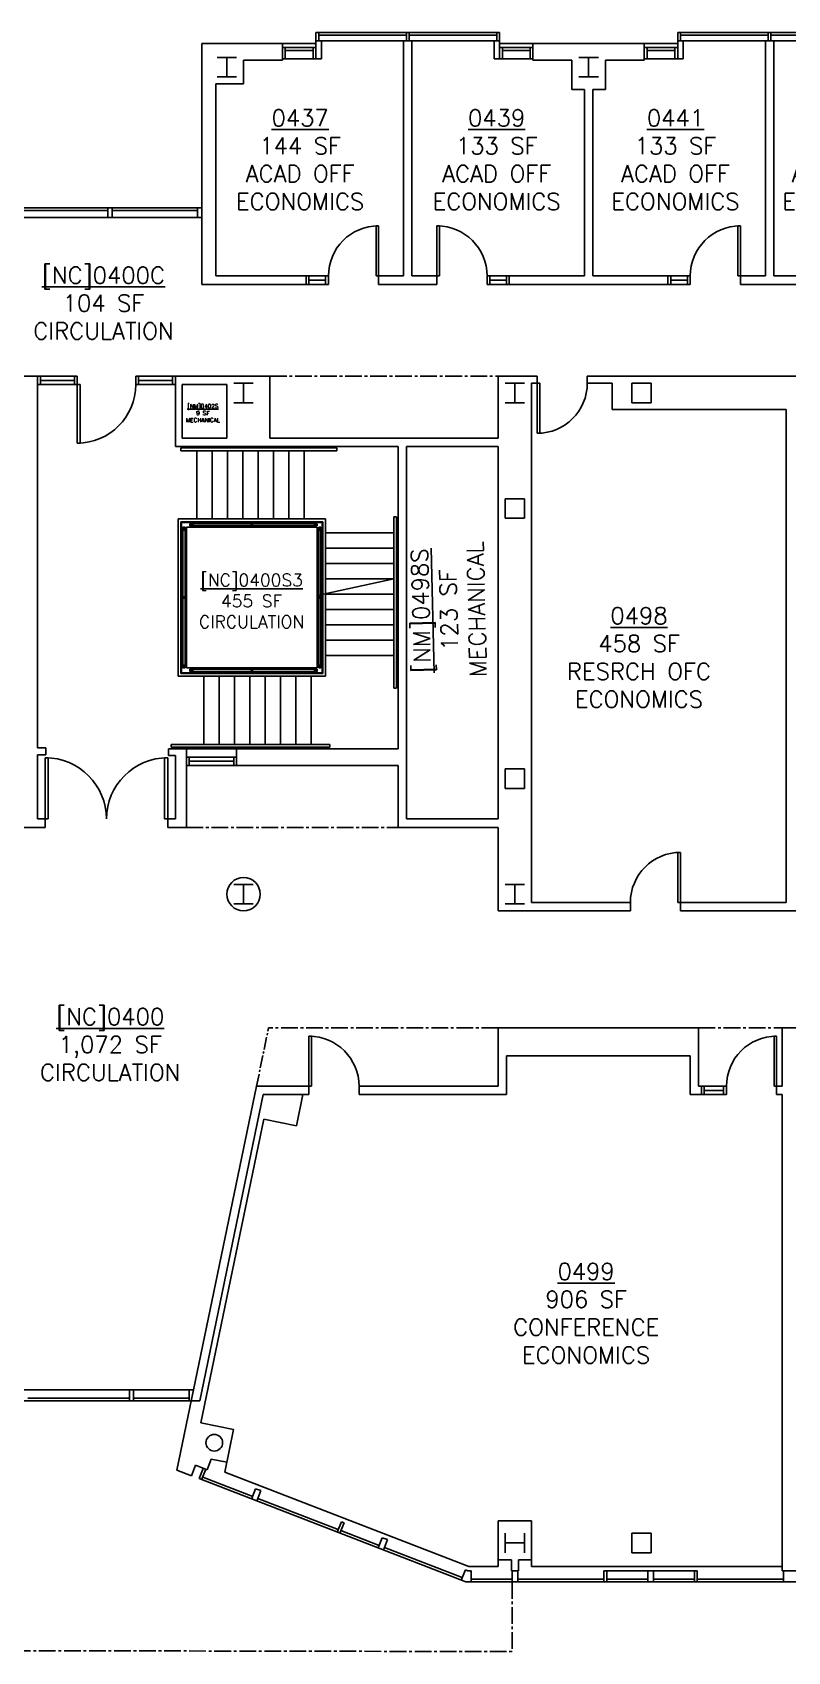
# Model space of a CAD drawing. Header units: inches. Extents: x 718 to 6834, y 507 to 5094.
# Drawn here: x 3297 to 3840, y 2278 to 3441 of the extents above; entities that cross this region are included whole.
import ezdxf

# ---------------------------------------------------------------- set-up
doc = ezdxf.new("R2010")
doc.units = ezdxf.units.IN
doc.header["$LTSCALE"] = 48
doc.header["$MEASUREMENT"] = 0
doc.linetypes.add('CENTER2', pattern=[1.125, 0.75, -0.125, 0.125, -0.125])
for name, color, linetype in [('A-AREA-IDEN-UCSC', 7, 'Continuous'), ('a-clng', 20, 'Continuous'), ('a-cols', 1, 'Continuous'), ('a-door', 3, 'Continuous'), ('a-flor-hral', 4, 'Continuous'), ('a-flor-strs', 9, 'Continuous'), ('a-glaz', 5, 'Continuous'), ('a-wall', 7, 'Continuous')]:
    doc.layers.add(name, color=color, linetype=linetype)
doc.styles.get("Standard").update_dxf_attribs({"font": 'romans.shx'})

msp = doc.modelspace()

# ---------------------------------------------------------------- linework, layer by layer
at = {"layer": 'a-clng', "linetype": 'CENTER2', "ltscale": 0.333333}
for p, q in [((3467.8, 3193.7), (3631.8, 3193.7)), ((3407.8, 2869.7), (3559.8, 2869.7)), ((3631.8, 2725.7), (3466.8, 2725.7)), ((3775.8, 2725.7), (3835.8, 2725.7)), ((3641.8, 2327.7), (3641.8, 2277.7)), ((3085.8, 2278.7), (3641.8, 2277.7))]:
    msp.add_line(p, q, dxfattribs=at)
at = {"layer": 'a-clng', "linetype": 'CENTER2', "ltscale": 0.25}
msp.add_line((3458.1, 2683.7), (3466.8, 2725.7), dxfattribs=at)
at = {"layer": 'a-cols'}
for p, q in [((3429.8, 3422.7), (3443.8, 3422.7)), ((3436.8, 3408.7), (3436.8, 3422.7)), ((3689.8, 3422.7), (3703.8, 3422.7)), ((3696.8, 3408.7), (3696.8, 3422.7)), ((3429.8, 3408.7), (3443.8, 3408.7)), ((3689.8, 3408.7), (3703.8, 3408.7)), ((3441.8, 3188.7), (3455.8, 3188.7)), ((3448.8, 3174.7), (3448.8, 3188.7)), ((3636.8, 3188.7), (3650.8, 3188.7)), ((3643.8, 3174.7), (3643.8, 3188.7)), ((3727.8, 3188.7), (3741.8, 3188.7)), ((3727.8, 3174.7), (3727.8, 3188.7)), ((3741.8, 3188.7), (3741.8, 3174.7)), ((3441.8, 3174.7), (3455.8, 3174.7)), ((3636.8, 3174.7), (3650.8, 3174.7)), ((3741.8, 3174.7), (3727.8, 3174.7)), ((3636.8, 3105.7), (3650.8, 3105.7)), ((3636.8, 3091.7), (3636.8, 3105.7)), ((3650.8, 3105.7), (3650.8, 3091.7)), ((3650.8, 3091.7), (3636.8, 3091.7)), ((3636.8, 2911.7), (3650.8, 2911.7)), ((3636.8, 2897.7), (3636.8, 2911.7)), ((3650.8, 2911.7), (3650.8, 2897.7)), ((3650.8, 2897.7), (3636.8, 2897.7)), ((3441.8, 2828.7), (3455.8, 2828.7)), ((3448.8, 2814.7), (3448.8, 2828.7)), ((3636.8, 2828.7), (3650.8, 2828.7)), ((3643.8, 2814.7), (3643.8, 2828.7)), ((3441.8, 2814.7), (3455.8, 2814.7)), ((3636.8, 2814.7), (3650.8, 2814.7)), ((3636.8, 2362.7), (3636.8, 2348.7)), ((3650.8, 2362.7), (3650.8, 2348.7)), ((3727.8, 2362.7), (3741.8, 2362.7)), ((3727.8, 2348.7), (3727.8, 2362.7)), ((3741.8, 2362.7), (3741.8, 2348.7)), ((3636.8, 2355.7), (3650.8, 2355.7)), ((3741.8, 2348.7), (3727.8, 2348.7))]:
    msp.add_line(p, q, dxfattribs=at)
for centre, radius in [((3448.8, 2821.7), 12), ((3427.8, 2427.7), 6)]:
    msp.add_circle(centre, radius, dxfattribs=at)
at = {"layer": 'a-door'}
for p, q in [((3545.8, 3301.7), (3544, 3301.7)), ((3544, 3301.7), (3544, 3265.7)), ((3545.8, 3265.7), (3545.8, 3301.7)), ((3587.8, 3265.7), (3587.8, 3301.7)), ((3587.8, 3301.7), (3589.6, 3301.7)), ((3589.6, 3301.7), (3589.6, 3265.7)), ((3805.8, 3301.7), (3804, 3301.7)), ((3804, 3301.7), (3804, 3265.7)), ((3805.8, 3265.7), (3805.8, 3301.7)), ((3544, 3265.7), (3545.8, 3265.7)), ((3589.6, 3265.7), (3587.8, 3265.7)), ((3804, 3265.7), (3805.8, 3265.7)), ((3329.3, 3187.7), (3329.3, 3145.7)), ((3331.4, 3187.7), (3329.3, 3187.7)), ((3331.4, 3145.7), (3331.4, 3187.7)), ((3659.8, 3188.7), (3659.8, 3152.7)), ((3661.6, 3188.7), (3659.8, 3188.7)), ((3661.6, 3152.7), (3661.6, 3188.7)), ((3659.8, 3152.7), (3661.6, 3152.7)), ((3329.3, 3145.7), (3331.4, 3145.7)), ((3306.3, 2875.7), (3306.3, 2919.7)), ((3306.3, 2919.7), (3308.5, 2919.7)), ((3308.5, 2919.7), (3308.5, 2875.7)), ((3394.3, 2919.7), (3392.1, 2919.7)), ((3392.1, 2919.7), (3392.1, 2875.7)), ((3394.3, 2875.7), (3394.3, 2919.7)), ((3308.5, 2875.7), (3306.3, 2875.7)), ((3392.1, 2875.7), (3394.3, 2875.7)), ((3762.8, 2851.7), (3761, 2851.7)), ((3761, 2851.7), (3761, 2815.7)), ((3762.8, 2815.7), (3762.8, 2851.7)), ((3761, 2815.7), (3762.8, 2815.7)), ((3495.8, 2683.7), (3495.8, 2719.7)), ((3495.8, 2719.7), (3497.6, 2719.7)), ((3497.6, 2719.7), (3497.6, 2683.7)), ((3831.8, 2719.7), (3830, 2719.7)), ((3830, 2719.7), (3830, 2683.7)), ((3831.8, 2683.7), (3831.8, 2719.7)), ((3497.6, 2683.7), (3495.8, 2683.7)), ((3830, 2683.7), (3831.8, 2683.7))]:
    msp.add_line(p, q, dxfattribs=at)
for centre, radius, start, end in [((3545.8, 3265.7), 36, 90, 180), ((3587.8, 3265.7), 36, 0, 90), ((3805.8, 3265.7), 36, 90, 180), ((3329.3, 3187.7), 42, 270, 0), ((3659.8, 3188.7), 36, 270, 0), ((3306.3, 2875.7), 44, 0, 90), ((3394.3, 2875.7), 44, 90, 180), ((3762.8, 2815.7), 36, 90, 180), ((3495.8, 2683.7), 36, 0, 90), ((3831.8, 2683.7), 36, 90, 180)]:
    msp.add_arc(centre, radius, start, end, dxfattribs=at)
at = {"layer": 'a-flor-hral', "ltscale": 0.4}
for p, q in [((3515.8, 3142.2), (3403.8, 3142.2)), ((3403.8, 3142.2), (3403.8, 3140.2)), ((3515.8, 3140.2), (3403.8, 3140.2)), ((3515.8, 3142.2), (3515.8, 3140.2)), ((3507.8, 3091.2), (3401.8, 3091.2)), ((3505.8, 3089.2), (3403.8, 3089.2)), ((3404.8, 3083.2), (3404.8, 3084.2)), ((3406.8, 3085.2), (3406.8, 3084.2)), ((3406.8, 3084.2), (3406.8, 3085.2)), ((3406.8, 3035.2), (3406.8, 3083.2)), ((3407.3, 3084.2), (3407.3, 3083.2)), ((3502.3, 3084.2), (3502.3, 3083.2)), ((3502.8, 3085.2), (3502.8, 3084.2)), ((3502.8, 3084.2), (3502.8, 3085.2)), ((3502.8, 3035.2), (3502.8, 3083.2)), ((3504.8, 3083.2), (3504.8, 3084.2)), ((3558.8, 3092.7), (3556.8, 3092.7)), ((3406.8, 2986.2), (3406.8, 3034.2)), ((3502.8, 2986.2), (3502.8, 3034.2)), ((3404.8, 2986.2), (3404.8, 2985.2)), ((3406.8, 2984.2), (3406.8, 2985.2)), ((3407.3, 2985.2), (3407.3, 2986.2)), ((3502.3, 2985.2), (3502.3, 2986.2)), ((3502.8, 2984.2), (3502.8, 2985.2)), ((3504.8, 2986.2), (3504.8, 2985.2))]:
    msp.add_line(p, q, dxfattribs=at)
at = {"layer": 'a-flor-hral'}
for p, q in [((3401.8, 3091.2), (3401.8, 2978.2)), ((3403.8, 3089.2), (3403.8, 2980.2)), ((3404.8, 3084.2), (3407.3, 3084.2)), ((3404.8, 3083.2), (3407.3, 3083.2)), ((3405.3, 3085.2), (3405.3, 3084.2)), ((3405.3, 3085.2), (3406.8, 3085.2)), ((3405.3, 3084.2), (3405.3, 3085.2)), ((3405.3, 3035.2), (3405.3, 3083.2)), ((3410.3, 3086.2), (3410.3, 3087.7)), ((3411.3, 3087.7), (3410.3, 3087.7)), ((3411.3, 3086.2), (3410.3, 3086.2)), ((3411.3, 3085.7), (3411.3, 3088.2)), ((3412.3, 3088.2), (3411.3, 3088.2)), ((3412.3, 3085.7), (3411.3, 3085.7)), ((3412.3, 3085.7), (3412.3, 3088.2)), ((3454.3, 3087.7), (3412.3, 3087.7)), ((3454.3, 3086.2), (3412.3, 3086.2)), ((3454.3, 3085.7), (3454.3, 3088.2)), ((3455.3, 3088.2), (3454.3, 3088.2)), ((3455.3, 3085.7), (3454.3, 3085.7)), ((3455.3, 3085.7), (3455.3, 3088.2)), ((3499.8, 3087.7), (3455.3, 3087.7)), ((3499.8, 3086.2), (3455.3, 3086.2)), ((3499.8, 3085.7), (3499.8, 3088.2)), ((3500.8, 3088.2), (3499.8, 3088.2)), ((3500.8, 3085.7), (3499.8, 3085.7)), ((3500.8, 3085.7), (3500.8, 3088.2)), ((3500.8, 3085.7), (3500.8, 3088.2)), ((3501.8, 3087.7), (3500.8, 3087.7)), ((3501.8, 3086.2), (3500.8, 3086.2)), ((3501.8, 3086.2), (3501.8, 3087.7)), ((3504.8, 3084.2), (3502.3, 3084.2)), ((3504.8, 3083.2), (3502.3, 3083.2)), ((3504.3, 3085.2), (3502.8, 3085.2)), ((3504.3, 3085.2), (3504.3, 3084.2)), ((3504.3, 3084.2), (3504.3, 3085.2)), ((3504.3, 3035.2), (3504.3, 3083.2)), ((3505.8, 3089.2), (3505.8, 2980.2)), ((3507.8, 3091.2), (3507.8, 2978.2)), ((3556.8, 3092.7), (3556.8, 2969.7)), ((3558.8, 3092.7), (3558.8, 2969.7)), ((3404.8, 3035.2), (3407.3, 3035.2)), ((3404.8, 3035.2), (3404.8, 3034.2)), ((3404.8, 3034.2), (3407.3, 3034.2)), ((3405.3, 2986.2), (3405.3, 3034.2)), ((3407.3, 3035.2), (3407.3, 3034.2)), ((3504.8, 3035.2), (3502.3, 3035.2)), ((3502.3, 3035.2), (3502.3, 3034.2)), ((3504.8, 3034.2), (3502.3, 3034.2)), ((3504.3, 2986.2), (3504.3, 3034.2)), ((3504.8, 3035.2), (3504.8, 3034.2)), ((3507.8, 2978.2), (3401.8, 2978.2)), ((3505.8, 2980.2), (3403.8, 2980.2)), ((3404.8, 2986.2), (3407.3, 2986.2)), ((3404.8, 2985.2), (3407.3, 2985.2)), ((3405.3, 2984.2), (3405.3, 2985.2)), ((3405.3, 2984.2), (3406.8, 2984.2)), ((3410.3, 2983.2), (3410.3, 2981.7)), ((3411.3, 2983.2), (3410.3, 2983.2)), ((3411.3, 2981.7), (3410.3, 2981.7)), ((3411.3, 2983.7), (3411.3, 2981.2)), ((3412.3, 2983.7), (3411.3, 2983.7)), ((3412.3, 2981.2), (3411.3, 2981.2)), ((3412.3, 2983.7), (3412.3, 2981.2)), ((3454.3, 2983.2), (3412.3, 2983.2)), ((3454.3, 2981.7), (3412.3, 2981.7)), ((3454.3, 2983.7), (3454.3, 2981.2)), ((3455.3, 2983.7), (3454.3, 2983.7)), ((3455.3, 2981.2), (3454.3, 2981.2)), ((3455.3, 2983.7), (3455.3, 2981.2)), ((3499.8, 2983.2), (3455.3, 2983.2)), ((3499.8, 2981.7), (3455.3, 2981.7)), ((3499.8, 2983.7), (3499.8, 2981.2)), ((3500.8, 2983.7), (3499.8, 2983.7)), ((3500.8, 2981.2), (3499.8, 2981.2)), ((3500.8, 2983.7), (3500.8, 2981.2)), ((3500.8, 2983.7), (3500.8, 2981.2)), ((3501.8, 2983.2), (3500.8, 2983.2)), ((3501.8, 2981.7), (3500.8, 2981.7)), ((3501.8, 2983.2), (3501.8, 2981.7)), ((3504.8, 2986.2), (3502.3, 2986.2)), ((3504.8, 2985.2), (3502.3, 2985.2)), ((3504.3, 2984.2), (3502.8, 2984.2)), ((3504.3, 2984.2), (3504.3, 2985.2)), ((3558.8, 2969.7), (3556.8, 2969.7)), ((3396.8, 2929.2), (3396.8, 2927.2)), ((3510.8, 2929.2), (3396.8, 2929.2)), ((3510.8, 2927.2), (3396.8, 2927.2)), ((3510.8, 2929.2), (3510.8, 2927.2))]:
    msp.add_line(p, q, dxfattribs=at)
at = {"layer": 'a-flor-strs'}
for p, q in [((3415.3, 3091.2), (3415.3, 3140.2)), ((3426.3, 3091.2), (3426.3, 3140.2)), ((3437.3, 3091.2), (3437.3, 3140.2)), ((3448.3, 3091.2), (3448.3, 3140.2)), ((3459.3, 3091.2), (3459.3, 3140.2)), ((3470.3, 3091.2), (3470.3, 3140.2)), ((3481.3, 3091.2), (3481.3, 3140.2)), ((3492.3, 3091.2), (3492.3, 3140.2)), ((3507.8, 3081.2), (3556.8, 3081.2)), ((3507.8, 3070.2), (3556.8, 3070.2)), ((3507.8, 3059.2), (3556.8, 3059.2)), ((3501.8, 3036.1), (3556.8, 3048.2)), ((3507.8, 3048.2), (3556.8, 3048.2)), ((3507.8, 3037.2), (3556.8, 3037.2)), ((3507.8, 3026.2), (3556.8, 3026.2)), ((3507.8, 3015.2), (3556.8, 3015.2)), ((3507.8, 3004.2), (3556.8, 3004.2)), ((3507.8, 2993.2), (3556.8, 2993.2))]:
    msp.add_line(p, q, dxfattribs=at)
at = {"layer": 'a-flor-strs', "ltscale": 0.4}
for p, q in [((3420.3, 2978.2), (3420.3, 2929.2)), ((3431.3, 2978.2), (3431.3, 2929.2)), ((3442.3, 2978.2), (3442.3, 2929.2)), ((3453.3, 2978.2), (3453.3, 2929.2)), ((3464.3, 2978.2), (3464.3, 2929.2)), ((3475.3, 2978.2), (3475.3, 2929.2)), ((3486.3, 2978.2), (3486.3, 2929.2)), ((3497.3, 2978.2), (3497.3, 2929.2))]:
    msp.add_line(p, q, dxfattribs=at)
at = {"layer": 'a-glaz'}
for p, q in [((3476.8, 3432.7), (3500.8, 3432.7)), ((3476.8, 3421.7), (3476.8, 3432.7)), ((3632.8, 3440.7), (3500.8, 3440.7)), ((3500.8, 3434.7), (3500.8, 3440.7)), ((3632.8, 3434.7), (3500.8, 3434.7)), ((3500.8, 3432.7), (3500.8, 3421.7)), ((3502.8, 3434.7), (3502.8, 3440.7)), ((3565.8, 3438.7), (3502.8, 3438.7)), ((3565.8, 3434.7), (3565.8, 3440.7)), ((3567.8, 3434.7), (3567.8, 3440.7)), ((3630.8, 3438.7), (3567.8, 3438.7)), ((3630.8, 3434.7), (3630.8, 3440.7)), ((3632.8, 3434.7), (3632.8, 3440.7)), ((3656.8, 3432.7), (3632.8, 3432.7)), ((3632.8, 3432.7), (3632.8, 3421.7)), ((3656.8, 3421.7), (3656.8, 3432.7)), ((3736.8, 3432.7), (3760.8, 3432.7)), ((3736.8, 3421.7), (3736.8, 3432.7)), ((3892.8, 3440.7), (3760.8, 3440.7)), ((3760.8, 3434.7), (3760.8, 3440.7)), ((3760.8, 3434.7), (3760.8, 3440.7)), ((3892.8, 3434.7), (3760.8, 3434.7)), ((3760.8, 3432.7), (3760.8, 3421.7)), ((3762.8, 3434.7), (3762.8, 3440.7)), ((3762.8, 3434.7), (3762.8, 3440.7)), ((3825.8, 3438.7), (3762.8, 3438.7)), ((3825.8, 3434.7), (3825.8, 3440.7)), ((3827.8, 3434.7), (3827.8, 3440.7)), ((3890.8, 3438.7), (3827.8, 3438.7)), ((3500.8, 3429.7), (3476.8, 3429.7)), ((3500.8, 3421.7), (3476.8, 3421.7)), ((3478.8, 3421.7), (3478.8, 3429.7)), ((3498.8, 3427.7), (3478.8, 3427.7)), ((3498.8, 3421.7), (3498.8, 3429.7)), ((3632.8, 3429.7), (3656.8, 3429.7)), ((3632.8, 3421.7), (3656.8, 3421.7)), ((3634.8, 3421.7), (3634.8, 3429.7)), ((3634.8, 3427.7), (3654.8, 3427.7)), ((3654.8, 3421.7), (3654.8, 3429.7)), ((3736.8, 3429.7), (3760.8, 3429.7)), ((3760.8, 3421.7), (3736.8, 3421.7)), ((3738.8, 3421.7), (3738.8, 3429.7)), ((3758.8, 3427.7), (3738.8, 3427.7)), ((3758.8, 3421.7), (3758.8, 3429.7)), ((3418.8, 3314.7), (3286.8, 3314.7)), ((3351.3, 3314.7), (3351.3, 3307.7)), ((3354.3, 3314.7), (3354.3, 3307.7)), ((3415.8, 3314.7), (3415.8, 3307.7)), ((3418.8, 3314.7), (3418.8, 3307.7)), ((3418.8, 3307.7), (3286.8, 3307.7)), ((3351.3, 3312.7), (3289.8, 3312.7)), ((3415.8, 3312.7), (3354.3, 3312.7)), ((3509.8, 3265.7), (3493.8, 3265.7)), ((3493.8, 3265.7), (3493.8, 3259.7)), ((3493.8, 3259.7), (3509.8, 3259.7)), ((3495.8, 3259.7), (3495.8, 3265.7)), ((3507.8, 3262.7), (3495.8, 3262.7)), ((3507.8, 3259.7), (3507.8, 3265.7)), ((3509.8, 3259.7), (3509.8, 3265.7)), ((3623.8, 3265.7), (3639.8, 3265.7)), ((3623.8, 3259.7), (3623.8, 3265.7)), ((3639.8, 3259.7), (3623.8, 3259.7)), ((3625.8, 3259.7), (3625.8, 3265.7)), ((3625.8, 3262.7), (3637.8, 3262.7)), ((3637.8, 3259.7), (3637.8, 3265.7)), ((3639.8, 3265.7), (3639.8, 3259.7)), ((3769.8, 3265.7), (3753.8, 3265.7)), ((3753.8, 3265.7), (3753.8, 3259.7)), ((3753.8, 3259.7), (3769.8, 3259.7)), ((3755.8, 3259.7), (3755.8, 3265.7)), ((3767.8, 3262.7), (3755.8, 3262.7)), ((3767.8, 3259.7), (3767.8, 3265.7)), ((3769.8, 3259.7), (3769.8, 3265.7)), ((3300.8, 3193.7), (3329.3, 3193.7)), ((3300.8, 3187.7), (3300.8, 3193.7)), ((3329.3, 3187.7), (3300.8, 3187.7)), ((3302.8, 3193.7), (3302.8, 3187.7)), ((3302.8, 3190.7), (3327.3, 3190.7)), ((3327.3, 3193.7), (3327.3, 3187.7)), ((3329.3, 3193.7), (3329.3, 3187.7)), ((3371.3, 3193.7), (3399.8, 3193.7)), ((3371.3, 3187.7), (3371.3, 3193.7)), ((3399.8, 3187.7), (3371.3, 3187.7)), ((3373.3, 3193.7), (3373.3, 3187.7)), ((3373.3, 3190.7), (3397.8, 3190.7)), ((3397.8, 3193.7), (3397.8, 3187.7)), ((3399.8, 3193.7), (3399.8, 3187.7)), ((3443.8, 2926.2), (3407.8, 2926.2)), ((3407.8, 2926.2), (3407.8, 2920.2)), ((3407.8, 2920.2), (3443.8, 2920.2)), ((3407.8, 2920.2), (3443.8, 2920.2)), ((3407.8, 2914.2), (3407.8, 2920.2)), ((3409.8, 2914.2), (3409.8, 2920.2)), ((3441.8, 2914.2), (3441.8, 2920.2)), ((3443.8, 2920.2), (3443.8, 2926.2)), ((3443.8, 2920.2), (3443.8, 2914.2)), ((3443.8, 2914.2), (3407.8, 2914.2)), ((3441.8, 2917.2), (3409.8, 2917.2)), ((3777.8, 2683.7), (3795.8, 2683.7)), ((3777.8, 2677.7), (3777.8, 2683.7)), ((3795.8, 2677.7), (3777.8, 2677.7)), ((3779.8, 2677.7), (3779.8, 2683.7)), ((3779.8, 2680.7), (3793.8, 2680.7)), ((3793.8, 2677.7), (3793.8, 2683.7)), ((3795.8, 2683.7), (3795.8, 2677.7)), ((3222.8, 2465.7), (3412.8, 2465.7)), ((3366.8, 2465.7), (3366.8, 2457.7)), ((3369.8, 2465.7), (3369.8, 2457.7)), ((3409.8, 2465.7), (3409.8, 2457.7)), ((3411.2, 2457.7), (3412.8, 2465.7)), ((3411.2, 2457.7), (3222.8, 2457.7)), ((3366.8, 2459.7), (3293.8, 2459.7)), ((3409.8, 2459.7), (3369.8, 2459.7)), ((3419.8, 2409.3), (3416.9, 2401.9)), ((3421.6, 2408.6), (3418.7, 2401.1)), ((3419.8, 2409.3), (3421.6, 2408.6)), ((3416.9, 2401.9), (3608.6, 2327.7)), ((3419.5, 2403), (3455.4, 2389.1)), ((3457.5, 2394.7), (3454.6, 2387.2)), ((3457.5, 2394.7), (3461.3, 2393.3)), ((3461.3, 2393.3), (3458.4, 2385.8)), ((3459.1, 2387.7), (3516.9, 2365.3)), ((3519.1, 2370.9), (3516.2, 2363.4)), ((3521, 2370.2), (3518.1, 2362.7)), ((3518.8, 2364.6), (3546.3, 2353.9)), ((3521, 2370.2), (3519.1, 2370.9)), ((3548.5, 2359.5), (3545.6, 2352.1)), ((3548.5, 2359.5), (3552.2, 2358.1)), ((3552.2, 2358.1), (3549.3, 2350.6)), ((3550, 2352.5), (3606, 2330.8)), ((3608.2, 2336.4), (3605.3, 2329)), ((3608.2, 2336.4), (3610.1, 2335.7)), ((6011.8, 2327.7), (3608.6, 2327.7)), ((3610.1, 2335.7), (3612.3, 2335.7)), ((3612.3, 2327.7), (3612.3, 2335.7)), ((3612.3, 2329.7), (3641.8, 2329.7)), ((3641.8, 2327.7), (3641.8, 2335.7)), ((3641.8, 2335.7), (3645.8, 2335.7)), ((3645.8, 2327.7), (3645.8, 2335.7)), ((3645.8, 2329.7), (3707.8, 2329.7)), ((3707.8, 2329.7), (3681.5, 2329.7)), ((3707.8, 2335.7), (3707.8, 2327.7)), ((3774.8, 2335.7), (3707.8, 2335.7)), ((3709.8, 2335.7), (3709.8, 2327.7)), ((3739.3, 2329.7), (3709.8, 2329.7)), ((3739.3, 2335.7), (3739.3, 2327.7)), ((3743.3, 2335.7), (3743.3, 2327.7)), ((3772.8, 2329.7), (3743.3, 2329.7)), ((3772.8, 2335.7), (3772.8, 2327.7)), ((3774.8, 2335.7), (3774.8, 2327.7)), ((3774.8, 2327.7), (3774.8, 2335.7)), ((3836.8, 2329.7), (3774.8, 2329.7)), ((3836.8, 2335.7), (3836.8, 2327.7)), ((3904.8, 2335.7), (3836.8, 2335.7))]:
    msp.add_line(p, q, dxfattribs=at)
at = {"layer": 'a-wall'}
for p, q in [((3476.8, 3432.7), (3418.8, 3432.7)), ((3418.8, 3259.7), (3418.8, 3432.7)), ((3476.8, 3420.7), (3476.8, 3432.7)), ((3500.8, 3421.7), (3500.8, 3434.7)), ((3500.8, 3434.7), (3504.8, 3434.7)), ((3504.8, 3421.7), (3504.8, 3434.7)), ((3569.8, 3434.7), (3563.8, 3434.7)), ((3563.8, 3265.7), (3563.8, 3434.7)), ((3569.8, 3265.7), (3569.8, 3434.7)), ((3628.8, 3421.7), (3628.8, 3434.7)), ((3632.8, 3434.7), (3628.8, 3434.7)), ((3632.8, 3421.7), (3632.8, 3434.7)), ((3736.8, 3432.7), (3656.8, 3432.7)), ((3656.8, 3420.7), (3656.8, 3432.7)), ((3736.8, 3420.7), (3736.8, 3432.7)), ((3760.8, 3421.7), (3760.8, 3434.7)), ((3760.8, 3434.7), (3764.8, 3434.7)), ((3764.8, 3421.7), (3764.8, 3434.7)), ((3823.8, 3265.7), (3823.8, 3434.7)), ((3829.8, 3434.7), (3823.8, 3434.7)), ((3829.8, 3265.7), (3829.8, 3434.7)), ((3448.8, 3420.7), (3448.8, 3403.7)), ((3476.8, 3420.7), (3448.8, 3420.7)), ((3504.8, 3421.7), (3500.8, 3421.7)), ((3628.8, 3421.7), (3632.8, 3421.7)), ((3656.8, 3420.7), (3684.8, 3420.7)), ((3684.8, 3420.7), (3684.8, 3399.7)), ((3736.8, 3420.7), (3708.8, 3420.7)), ((3708.8, 3420.7), (3708.8, 3399.7)), ((3764.8, 3421.7), (3760.8, 3421.7)), ((3428.8, 3265.7), (3428.8, 3403.7)), ((3428.8, 3403.7), (3448.8, 3403.7)), ((3684.8, 3399.7), (3693.8, 3399.7)), ((3693.8, 3265.7), (3693.8, 3399.7)), ((3699.8, 3265.7), (3699.8, 3399.7)), ((3699.8, 3399.7), (3708.8, 3399.7)), ((3493.8, 3259.7), (3418.8, 3259.7)), ((3493.8, 3265.7), (3428.8, 3265.7)), ((3493.8, 3259.7), (3493.8, 3265.7)), ((3563.8, 3265.7), (3545.8, 3265.7)), ((3545.8, 3259.7), (3545.8, 3265.7)), ((3587.8, 3259.7), (3545.8, 3259.7)), ((3587.8, 3265.7), (3569.8, 3265.7)), ((3587.8, 3259.7), (3587.8, 3265.7)), ((3693.8, 3265.7), (3639.8, 3265.7)), ((3639.8, 3259.7), (3639.8, 3265.7)), ((3753.8, 3259.7), (3639.8, 3259.7)), ((3753.8, 3265.7), (3699.8, 3265.7)), ((3753.8, 3259.7), (3753.8, 3265.7)), ((3823.8, 3265.7), (3805.8, 3265.7)), ((3805.8, 3259.7), (3805.8, 3265.7)), ((3847.8, 3259.7), (3805.8, 3259.7)), ((3847.8, 3265.7), (3829.8, 3265.7)), ((3300.8, 3193.7), (2942.8, 3193.7)), ((3300.8, 3193.7), (3300.8, 2926.7)), ((3467.8, 3193.7), (3399.8, 3193.7)), ((3399.8, 3193.7), (3399.8, 3143.2)), ((3436.8, 3187.7), (3404.8, 3187.7)), ((3404.8, 3187.7), (3404.8, 3149.2)), ((3436.8, 3187.7), (3436.8, 3149.2)), ((3467.8, 3193.7), (3467.8, 3149.2)), ((3631.8, 3193.7), (3631.8, 3149.2)), ((3659.8, 3193.7), (3631.8, 3193.7)), ((3659.8, 3188.7), (3655.8, 3188.7)), ((3655.8, 3188.7), (3655.8, 2815.7)), ((3659.8, 3193.7), (3659.8, 3188.7)), ((3695.8, 3193.7), (3695.8, 3188.7)), ((3981.8, 3193.7), (3695.8, 3193.7)), ((3713.8, 3188.7), (3695.8, 3188.7)), ((3713.8, 3188.7), (3713.8, 3169.7)), ((3838.8, 3169.7), (3713.8, 3169.7)), ((3838.8, 2815.7), (3838.8, 3169.7)), ((3559.8, 3143.2), (3399.8, 3143.2)), ((3436.8, 3149.2), (3404.8, 3149.2)), ((3631.8, 3149.2), (3467.8, 3149.2)), ((3559.8, 3143.2), (3559.8, 2926.2)), ((3631.8, 3143.2), (3565.8, 3143.2)), ((3565.8, 3143.2), (3565.8, 2875.7)), ((3631.8, 3143.2), (3631.8, 2875.7)), ((3404.3, 3088.7), (3404.3, 2980.7)), ((3501.8, 3085.2), (3501.8, 2984.2)), ((3505.3, 3088.7), (3505.3, 2980.7)), ((3505.3, 2980.7), (3404.3, 2980.7)), ((3501.8, 2984.2), (3407.8, 2984.2)), ((3306.8, 2926.7), (3300.8, 2926.7)), ((3300.8, 2921.7), (3300.8, 2875.7)), ((3306.8, 2921.7), (3300.8, 2921.7)), ((3306.8, 2926.7), (3306.8, 2921.7)), ((3394.8, 2926.2), (3394.8, 2921.2)), ((3407.8, 2926.2), (3394.8, 2926.2)), ((3399.8, 2921.2), (3394.8, 2921.2)), ((3399.8, 2921.2), (3399.8, 2875.7)), ((3407.8, 2926.2), (3407.8, 2869.7)), ((3559.8, 2926.2), (3443.8, 2926.2)), ((3443.8, 2914.2), (3443.8, 2926.2)), ((3559.8, 2914.2), (3443.8, 2914.2)), ((3559.8, 2914.2), (3559.8, 2869.7)), ((3306.3, 2875.7), (3300.8, 2875.7)), ((3306.3, 2875.7), (3306.3, 2869.7)), ((3399.8, 2875.7), (3394.3, 2875.7)), ((3394.3, 2875.7), (3394.3, 2869.7)), ((3306.3, 2869.7), (3258.8, 2869.7)), ((3407.8, 2869.7), (3394.3, 2869.7)), ((3631.8, 2869.7), (3631.8, 2809.7)), ((3726.8, 2815.7), (3655.8, 2815.7)), ((3726.8, 2815.7), (3726.8, 2809.7)), ((3838.8, 2815.7), (3762.8, 2815.7)), ((3762.8, 2815.7), (3762.8, 2809.7)), ((3726.8, 2809.7), (3631.8, 2809.7)), ((3920.8, 2809.7), (3762.8, 2809.7)), ((3775.8, 2725.7), (3631.8, 2725.7)), ((3631.8, 2683.7), (3631.8, 2725.7)), ((3775.8, 2683.7), (3775.8, 2725.7)), ((3835.8, 2683.7), (3835.8, 2725.7)), ((3918.3, 2725.7), (3835.8, 2725.7)), ((3637.8, 2677.7), (3637.8, 2705.7)), ((3769.8, 2705.7), (3637.8, 2705.7)), ((3769.8, 2677.7), (3769.8, 2705.7)), ((3400.9, 2408.1), (3458.1, 2683.7)), ((3417.3, 2457.7), (3462.9, 2677.7)), ((3495.8, 2683.7), (3458.1, 2683.7)), ((3495.8, 2677.7), (3462.9, 2677.7)), ((3486.9, 2655.2), (3491.5, 2677.7)), ((3495.8, 2677.7), (3495.8, 2683.7)), ((3631.8, 2683.7), (3531.8, 2683.7)), ((3531.8, 2677.7), (3531.8, 2683.7)), ((3637.8, 2677.7), (3531.8, 2677.7)), ((3777.8, 2677.7), (3769.8, 2677.7)), ((3777.8, 2683.7), (3775.8, 2683.7)), ((3777.8, 2677.7), (3777.8, 2683.7)), ((3835.8, 2683.7), (3831.8, 2683.7)), ((3831.8, 2677.7), (3831.8, 2683.7)), ((3835.8, 2677.7), (3831.8, 2677.7)), ((3835.8, 2335.7), (3835.8, 2677.7)), ((3418.1, 2442.1), (3463.4, 2660.1)), ((3486.9, 2655.2), (3463.4, 2660.1)), ((3411.2, 2457.7), (3417.3, 2457.7)), ((3441.6, 2437.2), (3418.1, 2442.1)), ((3435.3, 2406.5), (3441.6, 2437.2)), ((3400.9, 2408.1), (3411.3, 2404)), ((3414.2, 2411.5), (3411.3, 2404)), ((3414.2, 2411.5), (3422.6, 2408.2)), ((3425.6, 2416), (3422.6, 2408.2)), ((3436.8, 2413.7), (3425.6, 2416)), ((3435.3, 2406.5), (3610.7, 2338.7)), ((3631.8, 2338.7), (3631.8, 2371.7)), ((3631.8, 2371.7), (3655.8, 2371.7)), ((3655.8, 2371.7), (3655.8, 2338.7)), ((3610.7, 2338.7), (3631.8, 2338.7)), ((3641.3, 2343.7), (3631.8, 2343.7)), ((3641.3, 2343.7), (3641.3, 2335.7)), ((3646.3, 2343.7), (3646.3, 2335.7)), ((3655.8, 2343.7), (3646.3, 2343.7)), ((3835.8, 2338.7), (3655.8, 2338.7)), ((3641.3, 2335.7), (3646.3, 2335.7)), ((3835.8, 2335.7), (3841.8, 2335.7))]:
    msp.add_line(p, q, dxfattribs=at)
at = {"layer": 'a-wall', "ltscale": 0.4}
for p, q in [((3505.3, 3088.7), (3404.3, 3088.7)), ((3407.8, 3085.2), (3407.8, 2984.2)), ((3501.8, 3085.2), (3407.8, 3085.2))]:
    msp.add_line(p, q, dxfattribs=at)
at = {"layer": 'a-wall', "ltscale": 0.333333}
for p, q in [((3631.8, 2875.7), (3565.8, 2875.7)), ((3631.8, 2869.7), (3559.8, 2869.7))]:
    msp.add_line(p, q, dxfattribs=at)

# ---------------------------------------------------------------- texts
at = {"layer": 'A-AREA-IDEN-UCSC', "attachment_point": 5}
for s, insert, char_height in [('\\L0437\\l\\P144 SF\\PACAD OFF\\PECONOMICS', (3489.5, 3349.2), 12), ('\\L0439\\l\\P133 SF\\PACAD OFF\\PECONOMICS', (3630.7, 3349.2), 12), ('\\L0441\\l\\P133 SF\\PACAD OFF\\PECONOMICS', (3759.2, 3349.2), 12), ('\\L0443\\l\\P133 SF\\PACAD OFF\\PECONOMICS', (3881.9, 3349.2), 12), ('\\L[NC]0400C\\l\\P104 SF\\PCIRCULATION', (3348.2, 3246.2), 12), ('\\L[NM]0402S\\l\\P9 SF\\PMECHANICAL', (3419.6, 3167.2), 3), ('\\L[NC]0400S3\\l\\P455 SF\\PCIRCULATION', (3454.6, 3032.3), 9), ('\\L0498\\l\\P458 SF\\PRESRCH OFC\\PECONOMICS', (3733, 2991.7), 12), ('\\L[NC]0400\\l\\P1,072 SF\\PCIRCULATION', (3353, 2713.7), 12), ('\\L0499\\l\\P906 SF\\PCONFERENCE\\PECONOMICS', (3695, 2520.7), 12)]:
    msp.add_mtext(s, dxfattribs=dict(at, insert=insert, char_height=char_height))
at = {"layer": 'A-AREA-IDEN-UCSC', "insert": (3596.3, 3025.8), "char_height": 12, "attachment_point": 5, "rotation": 91.4409}
msp.add_mtext('\\L[NM]0498S\\l\\P123 SF\\PMECHANICAL', dxfattribs=at)

doc.saveas('drawing.dxf')
